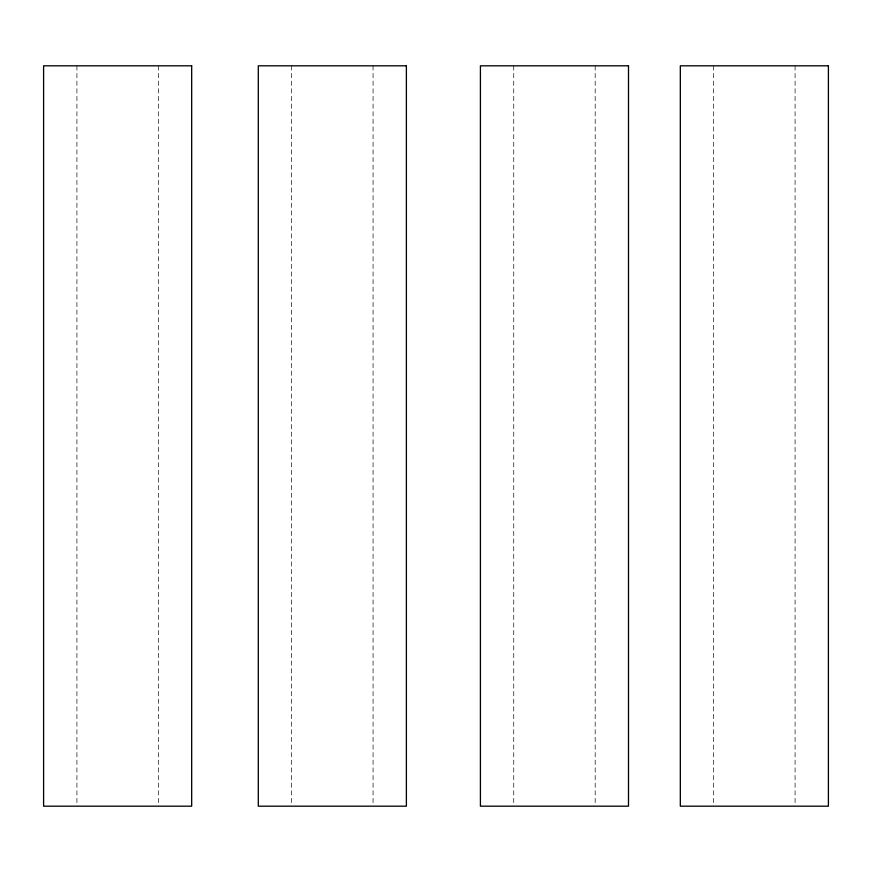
<?xml version="1.0" encoding="UTF-8"?>
<svg xmlns="http://www.w3.org/2000/svg" width="872" height="872" viewBox="0 0 872 872"><rect width="100%" height="100%" fill="white"/><g stroke="black" fill="none" stroke-linecap="round" stroke-linejoin="round"><path stroke-width="0.65" stroke-dasharray="4.36 3.27" d="M795.079 65.814L795.079 804.823M713.645 65.814L713.645 804.823M595.184 65.814L595.184 804.823M513.739 65.814L513.739 804.823M373.063 65.814L373.063 804.823M291.63 65.814L291.63 804.823M158.355 65.814L158.355 804.823M76.921 65.814L76.921 804.823"/><path stroke-width="1.31" d="M191.677 65.814L43.6 65.814L43.6 806.186L191.677 806.186L191.677 65.814M406.385 65.814L258.308 65.814L258.308 806.186L406.385 806.186L406.385 65.814M628.494 65.814L480.418 65.814L480.418 806.186L628.494 806.186L628.494 65.814M828.4 65.814L680.324 65.814L680.324 806.186L828.4 806.186L828.4 65.814"/></g></svg>
